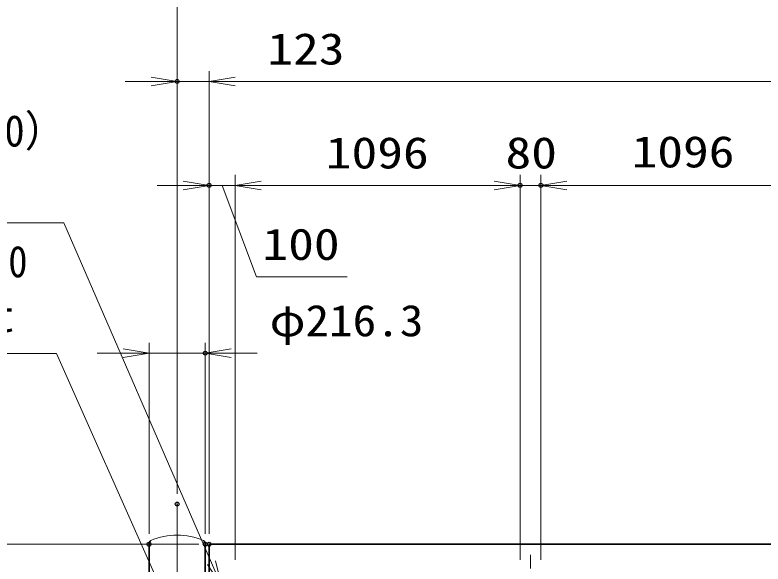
# Model space of a CAD drawing. Units: millimetres at full size. Extents: x -11880 to 11880, y -8400 to 8400.
# Drawn here: x -1273 to 1604, y 678 to 2791 of the extents above; entities that cross this region are included whole.
import ezdxf
from ezdxf.enums import TextEntityAlignment as Align

# ---------------------------------------------------------------- set-up
doc = ezdxf.new("R2010")
doc.units = ezdxf.units.MM
doc.header["$LTSCALE"] = 30
doc.header["$PDMODE"] = 32
doc.header["$PDSIZE"] = 15
doc.linetypes.add('USER1', pattern=[18, 12, -1.5, 3, -1.5])
for name, color, linetype, lineweight in [('0-2_外形線', 7, 'Continuous', 35), ('0-3_軸線', 200, 'USER1', 15), ('0-5_寸法線', 4, 'Continuous', 18), ('0-6_0', 7, 'Continuous', 18)]:
    doc.layers.add(name, color=color, linetype=linetype, lineweight=lineweight)
doc.layers.add('0-7_Defpoints', color=7, linetype='Continuous')
doc.styles.add('ＭＳ ゴシック', font='')
doc.styles.get('ＭＳ ゴシック').set_extended_font_data('MS Gothic')

# ---------------------------------------------------------------- blocks, each defined once
blk = doc.blocks.new('_Open')
at = {"layer": '0-6_0', "color": 4}
blk.add_line((-30, 5), (0, 0), dxfattribs=at)
blk.add_lwpolyline([(-30, -5), (0, 0), (-30, 0)], dxfattribs=at)
blk = doc.blocks.new('S292')
at = {"layer": '0-5_寸法線'}
for points in [[(-703769.8, 81915989.4), (-652193.8, 81915989.4), (-635154.3, 81876736.5), (-633959.7, 81873984.6)], [(-635613, 81876537.4), (-633959.7, 81873984.6), (-634695.7, 81876935.6)]]:
    blk.add_lwpolyline(points, dxfattribs=at)
at = {"layer": '0-5_寸法線', "color": 254, "style": 'ＭＳ ゴシック'}
for s, width, p in [('両取手 SUS304（＃400）', 0.95, (-703769.8, 81923689.9)), ('φ25-300L', 1.1, (-704374.6, 81917389.9))]:
    blk.add_text(s, height=3637, dxfattribs=dict(at, width=width)).set_placement(p, align=Align.BOTTOM_LEFT)
blk = doc.blocks.new('S309')
at = {"layer": '0-5_寸法線'}
for points in [[(-689818.5, 81900900.9), (-653016.9, 81900900.9), (-641602, 81875169.7), (-640385.5, 81872427.4)], [(-642059.1, 81874966.9), (-640385.5, 81872427.4), (-641145, 81875372.4)]]:
    blk.add_lwpolyline(points, dxfattribs=at)
at = {"layer": '0-5_寸法線', "color": 254, "style": 'ＭＳ ゴシック'}
for s, width, p in [('戸当り柱 STK400', 0.9, (-689818.5, 81908601.4)), ('φ216.3×4.5t', 1.05, (-690423.3, 81902301.4))]:
    blk.add_text(s, height=3637, dxfattribs=dict(at, width=width)).set_placement(p, align=Align.BOTTOM_LEFT)

msp = doc.modelspace()

# ---------------------------------------------------------------- linework, layer by layer
at = {"layer": '0-2_外形線'}
for p, q in [((-757.14, -427.03), (-757.14, 753.97)), ((-540.84, 753.97), (-540.84, 188.47))]:
    msp.add_line(p, q, dxfattribs=at)
msp.add_lwpolyline([(5474.01, 753.97), (-525.99, 753.97), (-525.99, 186.47)], dxfattribs=at)
for centre, start, end in [((-737.14, 753.97), 131.40962, 180), ((-560.84, 753.97), 0, 48.59038)]:
    msp.add_arc(centre, 20, start, end, dxfattribs=at)
at = {"layer": '0-3_軸線'}
for p, q in [((-648.99, 908.54), (-648.99, -565.6)), ((710.01, -285.03), (710.01, 712.97))]:
    msp.add_line(p, q, dxfattribs=at)
at = {"layer": '0-5_寸法線'}
for p, q in [((-648.99, 948.54), (-648.99, 2918.42)), ((-648.99, 948.54), (-648.99, 2575.01)), ((-525.99, 793.97), (-525.99, 2575.01)), ((-525.99, 793.97), (-525.99, 2575.01)), ((-748.99, 2535.01), (-848.99, 2535.01)), ((-525.99, 2535.01), (-648.99, 2535.01)), ((-525.99, 2535.01), (5474.01, 2535.01)), ((-425.99, 2535.01), (-325.99, 2535.01)), ((-525.99, 793.97), (-525.99, 2175.01)), ((-425.99, 693.97), (-425.99, 2175.01)), ((-425.99, 693.97), (-425.99, 2175.01)), ((670.01, 693.97), (670.01, 2175.01)), ((670.01, 693.97), (670.01, 2175.01)), ((750.01, 693.97), (750.01, 2175.01)), ((750.01, 693.97), (750.01, 2175.01)), ((-625.99, 2135.01), (-725.99, 2135.01)), ((-425.99, 2135.01), (-525.99, 2135.01)), ((-425.99, 2135.01), (670.01, 2135.01)), ((-325.99, 2135.01), (-225.99, 2135.01)), ((570.01, 2135.01), (470.01, 2135.01)), ((670.01, 2135.01), (750.01, 2135.01)), ((1846.01, 2135.01), (750.01, 2135.01)), ((850.01, 2135.01), (950.01, 2135.01)), ((-757.14, 793.97), (-757.14, 1529.15)), ((-540.84, 793.97), (-540.84, 1529.15)), ((-857.14, 1489.15), (-957.14, 1489.15)), ((-757.14, 1489.15), (-540.84, 1489.15)), ((-440.84, 1489.15), (-340.84, 1489.15)), ((-565.99, 753.97), (-2568.58, 753.97)), ((-565.99, 753.97), (-2261.38, 753.97))]:
    msp.add_line(p, q, dxfattribs=at)
msp.add_lwpolyline([(-475.99, 2135.01), (-343.99, 1783.16), (4.81, 1783.16)], dxfattribs=at)
at = {"layer": '0-6_0'}
msp.add_arc((-648.99, 522.03), 266.94, 67.67999, 112.32001, dxfattribs=at)
at = {"layer": '0-7_Defpoints'}
for p in [(-648.99, 2535.01), (-525.99, 2135.01), (670.01, 2135.01), (750.01, 2135.01), (-540.84, 1489.15), (-648.99, 908.54), (-757.14, 753.97), (-540.84, 753.97), (-525.99, 753.97), (-525.99, 753.97)]:
    msp.add_point(p, dxfattribs=at)

# ---------------------------------------------------------------- block references
at = {"layer": '0-5_寸法線'}
for name, p, xscale, yscale in [('_Open', (-648.99, 2535.01), 3.333333, 3.333333), ('S292', (20654.75, -2728541.35), 0.03333333, 0.03333333), ('_Open', (-525.99, 2135.01), 3.333333, 3.333333), ('_Open', (670.01, 2135.01), 3.333333, 3.333333), ('_Open', (670.01, 2135.01), 3.333333, 3.333333), ('S309', (20654.75, -2728541.35), 0.03333333, 0.03333333), ('_Open', (-757.14, 1489.15), 3.333333, 3.333333)]:
    msp.add_blockref(name, p, dxfattribs=dict(at, xscale=xscale, yscale=yscale))
at = {"layer": '0-5_寸法線', "xscale": 3.333333, "yscale": 3.333333, "rotation": 180}
for p in [(-525.99, 2535.01), (-525.99, 2535.01), (-425.99, 2135.01), (-425.99, 2135.01), (750.01, 2135.01), (750.01, 2135.01), (-540.84, 1489.15)]:
    msp.add_blockref('_Open', p, dxfattribs=at)

# ---------------------------------------------------------------- texts
at = {"layer": '0-5_寸法線', "color": 254, "style": 'ＭＳ ゴシック'}
for s, width, p in [('123', 1.2, (-302.01, 2563.69)), ('1096', 1.2, (-77.19, 2163.69)), ('80', 1.2, (614.01, 2163.69)), ('1096', 1.2, (1098.81, 2167.69)), ('100', 1.2, (-320.79, 1811.84)), ('φ216.3', 1.1, (-293.13, 1517.84))]:
    msp.add_text(s, height=121.2, dxfattribs=dict(at, width=width)).set_placement(p, align=Align.BOTTOM_LEFT)

doc.saveas('drawing.dxf')
